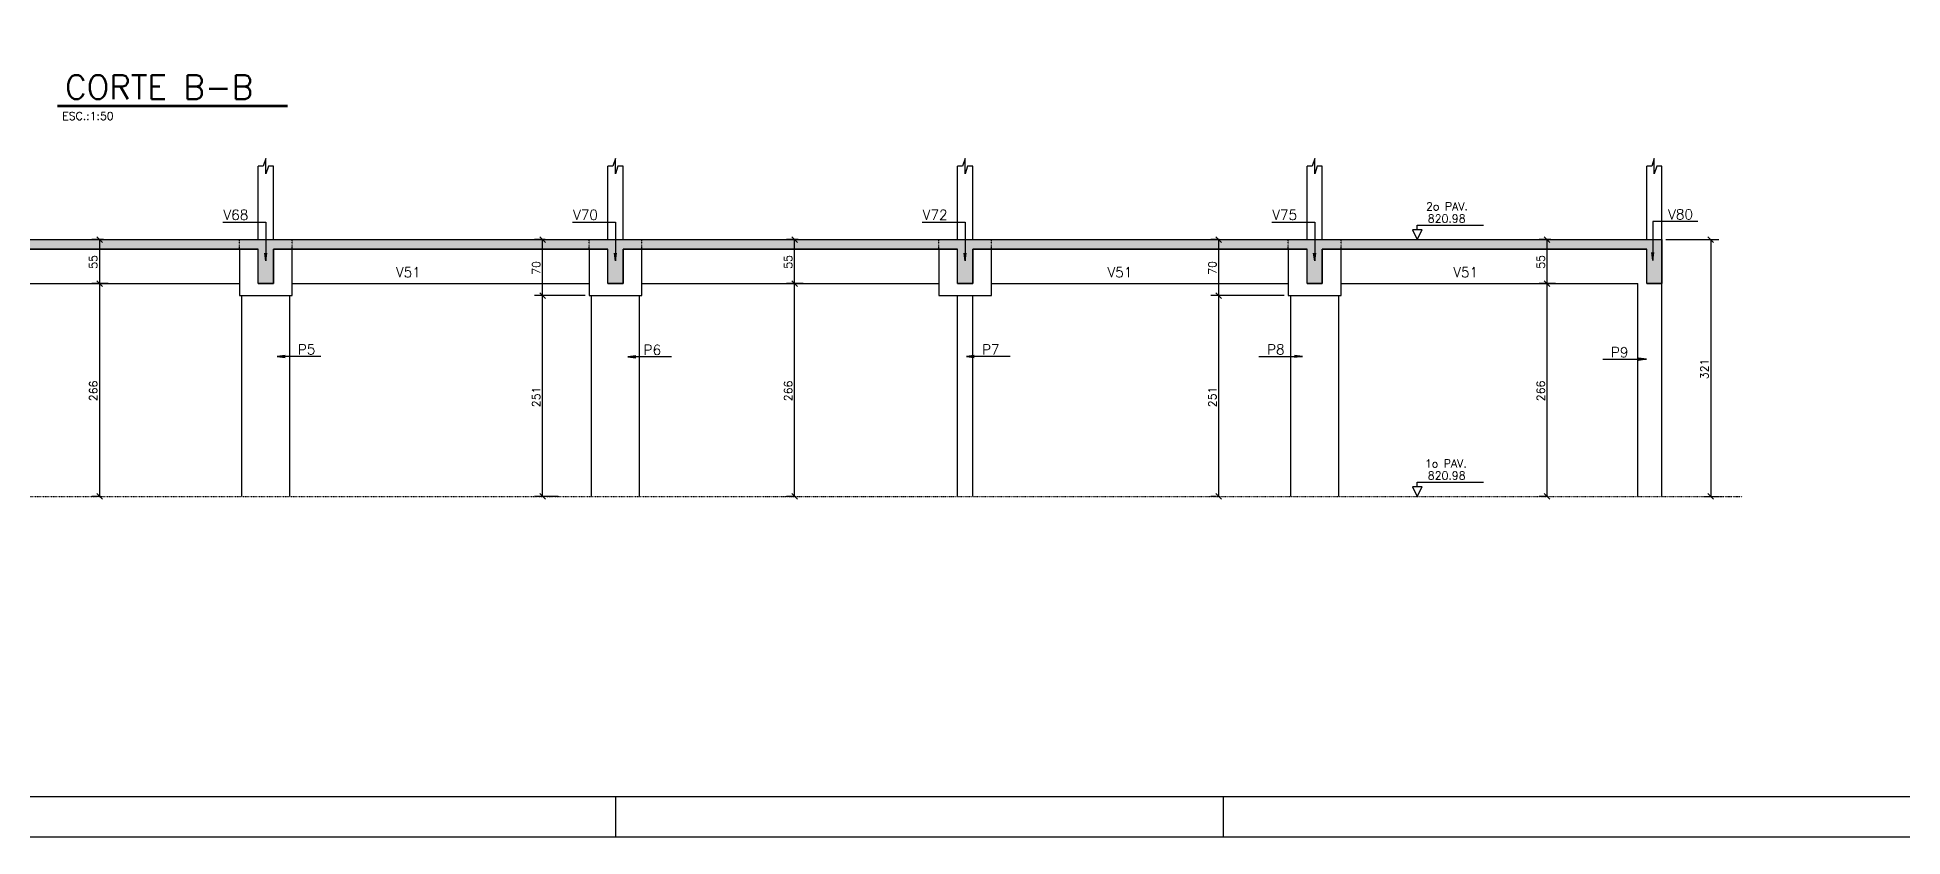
# Model space of a CAD drawing. Extents: x 2105 to 8289, y 869 to 3839.
# Drawn here: x 4229 to 6560, y 869 to 1868 of the extents above; entities that cross this region are included whole.
import ezdxf

# ---------------------------------------------------------------- set-up
doc = ezdxf.new("R2010")
doc.units = 0
doc.header["$MEASUREMENT"] = 0
doc.linetypes.add('ESTILO_TQS_0004', pattern=[2, 0.5, -0.4, 0.1, -0.4, 0.1, -0.5])
for name, color, linetype in [('1', 1, 'CONTINUOUS'), ('2', 2, 'CONTINUOUS'), ('3', 3, 'CONTINUOUS'), ('6', 6, 'CONTINUOUS'), ('8', 8, 'CONTINUOUS'), ('9', 9, 'CONTINUOUS')]:
    doc.layers.add(name, color=color, linetype=linetype)
doc.styles.get("Standard").update_dxf_attribs({"font": 'ROMANS.SHX'})

msp = doc.modelspace()

# ---------------------------------------------------------------- linework, layer by layer
at = {"layer": '1', "linetype": 'Continuous'}
msp.add_lwpolyline([(2105.09608, 868.924975), (8289.330405, 868.924975), (8289.330405, 3838.924975), (2105.09608, 3838.924975), (2105.09608, 868.924975)], dxfattribs=at)
at = {"layer": '2', "linetype": 'Continuous'}
for p, q in [((4310.262132, 1611.423456), (4303.191064, 1618.494524)), ((4863.861297, 1611.423456), (4856.790229, 1618.494524)), ((5178.73891, 1611.423456), (5171.667842, 1618.494524)), ((5708.979188, 1611.423456), (5701.90812, 1618.494524)), ((6119.418262, 1611.423456), (6112.347194, 1618.494524)), ((6316.929339, 1618.494524), (6324.000407, 1611.423456)), ((4310.262132, 1556.423456), (4303.191064, 1563.494524)), ((4310.262132, 1556.423456), (4303.191064, 1563.494524)), ((5178.73891, 1556.423456), (5171.667842, 1563.494524)), ((5178.73891, 1556.423456), (5171.667842, 1563.494524)), ((6119.418262, 1556.423456), (6112.347194, 1563.494524)), ((6119.418262, 1556.423456), (6112.347194, 1563.494524)), ((4863.861297, 1541.423456), (4856.790229, 1548.494524)), ((4863.861297, 1541.423456), (4856.790229, 1548.494524)), ((5708.979188, 1541.423456), (5701.90812, 1548.494524)), ((5708.979188, 1541.423456), (5701.90812, 1548.494524)), ((4310.262132, 1290.423456), (4303.191064, 1297.494524)), ((4863.861297, 1290.423456), (4856.790229, 1297.494524)), ((5178.73891, 1290.423456), (5171.667842, 1297.494524)), ((5708.979188, 1290.423456), (5701.90812, 1297.494524)), ((6119.418262, 1290.423456), (6112.347194, 1297.494524)), ((6316.929339, 1297.494524), (6324.000407, 1290.423456))]:
    msp.add_line(p, q, dxfattribs=at)
at = {"layer": '3', "linetype": 'Continuous'}
for p, q in [((4504.86, 1614.95899), (4504.86, 1706.645501)), ((4523.86, 1614.95899), (4523.86, 1706.645501)), ((4941.86, 1614.95899), (4941.86, 1706.645501)), ((4960.86, 1614.95899), (4960.86, 1706.645501)), ((5378.86, 1614.95899), (5378.86, 1706.645501)), ((5397.86, 1614.95899), (5397.86, 1706.645501)), ((5815.86, 1614.95899), (5815.86, 1706.645501)), ((5834.86, 1614.95899), (5834.86, 1706.645501)), ((6240.36, 1614.95899), (6240.36, 1706.645501)), ((6259.36, 1614.95899), (6259.36, 1706.645501)), ((5953.617585, 1626.95899), (5953.617585, 1632.95899)), ((5953.617585, 1632.95899), (6036.191851, 1632.95899)), ((5959.617585, 1626.95899), (5947.617585, 1626.95899)), ((5947.617585, 1626.95899), (5953.617585, 1614.95899)), ((5953.617585, 1614.95899), (5959.617585, 1626.95899)), ((4481.36, 1602.95899), (4481.36, 1544.95899)), ((4547.36, 1544.95899), (4547.36, 1602.95899)), ((4918.36, 1602.95899), (4918.36, 1544.95899)), ((4984.36, 1544.95899), (4984.36, 1602.95899)), ((5355.36, 1602.95899), (5355.36, 1544.95899)), ((5421.36, 1544.95899), (5421.36, 1602.95899)), ((5792.36, 1602.95899), (5792.36, 1544.95899)), ((5858.36, 1544.95899), (5858.36, 1602.95899)), ((4110.36, 1559.95899), (4481.36, 1559.95899)), ((4481.36, 1544.95899), (4547.36, 1544.95899)), ((4484.36, 1293.95899), (4484.36, 1544.95899)), ((4544.36, 1293.95899), (4544.36, 1544.95899)), ((4547.36, 1559.95899), (4918.36, 1559.95899)), ((4918.36, 1544.95899), (4984.36, 1544.95899)), ((4921.36, 1293.95899), (4921.36, 1544.95899)), ((4981.36, 1293.95899), (4981.36, 1544.95899)), ((4984.36, 1559.95899), (5355.36, 1559.95899)), ((5355.36, 1544.95899), (5421.36, 1544.95899)), ((5378.86, 1293.95899), (5378.86, 1544.95899)), ((5397.86, 1293.95899), (5397.86, 1544.95899)), ((5421.36, 1559.95899), (5792.36, 1559.95899)), ((5792.36, 1544.95899), (5858.36, 1544.95899)), ((5795.36, 1293.95899), (5795.36, 1544.95899)), ((5855.36, 1293.95899), (5855.36, 1544.95899)), ((5858.36, 1559.95899), (6229.36, 1559.95899)), ((6229.36, 1293.95899), (6229.36, 1559.95899)), ((6259.36, 1293.95899), (6259.36, 1559.95899)), ((5959.617585, 1305.95899), (5947.617585, 1305.95899)), ((5947.617585, 1305.95899), (5953.617585, 1293.95899)), ((5953.617585, 1305.95899), (5953.617585, 1311.95899)), ((5953.617585, 1311.95899), (6036.191851, 1311.95899)), ((5953.617585, 1293.95899), (5959.617585, 1305.95899)), ((4951.591223, 918.92655), (4951.591223, 868.92705)), ((5711.102831, 918.92655), (5711.102831, 868.92705))]:
    msp.add_line(p, q, dxfattribs=at)
at = {"layer": '3', "linetype": 'ESTILO_TQS_0004'}
for p, q in [((4481.36, 1602.95899), (4481.36, 1614.95899)), ((4547.36, 1602.95899), (4547.36, 1614.95899)), ((4918.36, 1602.95899), (4918.36, 1614.95899)), ((4984.36, 1602.95899), (4984.36, 1614.95899)), ((5355.36, 1602.95899), (5355.36, 1614.95899)), ((5421.36, 1602.95899), (5421.36, 1614.95899)), ((5792.36, 1602.95899), (5792.36, 1614.95899)), ((5858.36, 1602.95899), (5858.36, 1614.95899)), ((2634.190269, 1293.95899), (6360.005132, 1293.95899))]:
    msp.add_line(p, q, dxfattribs=at)
at = {"layer": '6', "linetype": 'Continuous'}
for p, q in [((4253.958389, 1782.845886), (4541.343328, 1782.845886)), ((4253.958389, 1781.047846), (4541.343328, 1781.047846)), ((2769.36, 1614.95899), (6259.36, 1614.95899)), ((6259.36, 1559.95899), (6259.36, 1614.95899)), ((4086.86, 1602.95899), (4504.86, 1602.95899)), ((4504.86, 1559.95899), (4504.86, 1602.95899)), ((4523.86, 1559.95899), (4523.86, 1602.95899)), ((4523.86, 1602.95899), (4941.86, 1602.95899)), ((4941.86, 1559.95899), (4941.86, 1602.95899)), ((4960.86, 1559.95899), (4960.86, 1602.95899)), ((4960.86, 1602.95899), (5378.86, 1602.95899)), ((5378.86, 1559.95899), (5378.86, 1602.95899)), ((5397.86, 1559.95899), (5397.86, 1602.95899)), ((5397.86, 1602.95899), (5815.86, 1602.95899)), ((5815.86, 1559.95899), (5815.86, 1602.95899)), ((5834.86, 1559.95899), (5834.86, 1602.95899)), ((5834.86, 1602.95899), (6240.36, 1602.95899)), ((6240.36, 1559.95899), (6240.36, 1602.95899)), ((4504.86, 1559.95899), (4523.86, 1559.95899)), ((4941.86, 1559.95899), (4960.86, 1559.95899)), ((5378.86, 1559.95899), (5397.86, 1559.95899)), ((5815.86, 1559.95899), (5834.86, 1559.95899)), ((6240.36, 1559.95899), (6259.36, 1559.95899))]:
    msp.add_line(p, q, dxfattribs=at)
msp.add_lwpolyline([(2255.098547, 918.92655), (8239.334811, 918.92655), (8239.334811, 3788.925475), (2255.098547, 3788.925475), (2255.098547, 918.92655)], dxfattribs=at)
at = {"layer": '8', "linetype": 'Continuous'}
msp.add_lwpolyline([(2769.36, 1614.95899), (6259.36, 1614.95899), (6259.36, 1559.95899), (6240.36, 1559.95899), (6240.36, 1602.95899), (5834.86, 1602.95899), (5834.86, 1559.95899), (5815.86, 1559.95899), (5815.86, 1602.95899), (5397.86, 1602.95899), (5397.86, 1559.95899), (5378.86, 1559.95899), (5378.86, 1602.95899), (4960.86, 1602.95899), (4960.86, 1559.95899), (4941.86, 1559.95899), (4941.86, 1602.95899), (4523.86, 1602.95899), (4523.86, 1559.95899), (4504.86, 1559.95899), (4504.86, 1602.95899), (4086.86, 1602.95899)], dxfattribs=at)
for points in [[(2769.36, 1614.95899), (6259.36, 1614.95899), (2788.36, 1602.95899)], [(6259.36, 1614.95899), (3193.86, 1602.95899), (2788.36, 1602.95899)], [(3193.86, 1602.95899), (6259.36, 1614.95899), (3212.86, 1602.95899)], [(6259.36, 1614.95899), (3630.86, 1602.95899), (3212.86, 1602.95899)], [(3630.86, 1602.95899), (6259.36, 1614.95899), (3649.86, 1602.95899)], [(6259.36, 1614.95899), (4067.86, 1602.95899), (3649.86, 1602.95899)], [(4067.86, 1602.95899), (6259.36, 1614.95899), (4086.86, 1602.95899)], [(6259.36, 1614.95899), (4504.86, 1602.95899), (4086.86, 1602.95899)], [(4504.86, 1602.95899), (6259.36, 1614.95899), (4523.86, 1602.95899)], [(6259.36, 1614.95899), (4941.86, 1602.95899), (4523.86, 1602.95899)], [(4941.86, 1602.95899), (6259.36, 1614.95899), (4960.86, 1602.95899)], [(6259.36, 1614.95899), (5378.86, 1602.95899), (4960.86, 1602.95899)], [(5378.86, 1602.95899), (6259.36, 1614.95899), (5397.86, 1602.95899)], [(6259.36, 1614.95899), (5815.86, 1602.95899), (5397.86, 1602.95899)], [(5815.86, 1602.95899), (6259.36, 1614.95899), (5834.86, 1602.95899)], [(6259.36, 1614.95899), (6240.36, 1602.95899), (5834.86, 1602.95899)], [(6240.36, 1602.95899), (6259.36, 1614.95899), (6240.36, 1559.95899)], [(6259.36, 1614.95899), (6259.36, 1559.95899), (6240.36, 1559.95899)], [(4523.86, 1559.95899), (4504.86, 1559.95899), (4523.86, 1602.95899)], [(4504.86, 1559.95899), (4504.86, 1602.95899), (4523.86, 1602.95899)], [(4960.86, 1559.95899), (4941.86, 1559.95899), (4960.86, 1602.95899)], [(4941.86, 1559.95899), (4941.86, 1602.95899), (4960.86, 1602.95899)], [(5397.86, 1559.95899), (5378.86, 1559.95899), (5397.86, 1602.95899)], [(5378.86, 1559.95899), (5378.86, 1602.95899), (5397.86, 1602.95899)], [(5834.86, 1559.95899), (5815.86, 1559.95899), (5834.86, 1602.95899)], [(5815.86, 1559.95899), (5815.86, 1602.95899), (5834.86, 1602.95899)]]:
    msp.add_solid(points, dxfattribs=at)
at = {"layer": '9', "linetype": 'Continuous'}
for p, q in [((4311.423506, 1614.95899), (4296.726598, 1614.95899)), ((4306.726598, 1559.95899), (4306.726598, 1614.95899)), ((4863.616651, 1614.95899), (4850.325763, 1614.95899)), ((4860.325763, 1544.95899), (4860.325763, 1614.95899)), ((5179.900284, 1614.95899), (5165.203376, 1614.95899)), ((5175.203376, 1559.95899), (5175.203376, 1614.95899)), ((5705.842891, 1614.95899), (5695.443654, 1614.95899)), ((5705.443654, 1544.95899), (5705.443654, 1614.95899)), ((6120.579635, 1614.95899), (6105.882728, 1614.95899)), ((6115.882728, 1559.95899), (6115.882728, 1614.95899)), ((6264.36, 1614.95899), (6330.464873, 1614.95899)), ((6320.464873, 1614.95899), (6320.464873, 1293.95899)), ((4317.349235, 1559.95899), (4296.726598, 1559.95899)), ((4306.726598, 1293.95899), (4306.726598, 1559.95899)), ((4913.36, 1544.95899), (4850.325763, 1544.95899)), ((4860.325763, 1293.95899), (4860.325763, 1544.95899)), ((5185.826013, 1559.95899), (5165.203376, 1559.95899)), ((5175.203376, 1293.95899), (5175.203376, 1559.95899)), ((5787.36, 1544.95899), (5695.443654, 1544.95899)), ((5705.443654, 1293.95899), (5705.443654, 1544.95899)), ((6126.505364, 1559.95899), (6105.882728, 1559.95899)), ((6115.882728, 1293.95899), (6115.882728, 1559.95899)), ((4307.678079, 1293.95899), (4296.726598, 1293.95899)), ((4879.672309, 1293.95899), (4850.325763, 1293.95899)), ((5176.154857, 1293.95899), (5165.203376, 1293.95899)), ((5702.42281, 1293.95899), (5695.443654, 1293.95899)), ((6116.834209, 1293.95899), (6105.882728, 1293.95899)), ((6312.074042, 1293.95899), (6330.464873, 1293.95899))]:
    msp.add_line(p, q, dxfattribs=at)
for points in [[(4523.86, 1706.645501), (4517.526655, 1706.645501), (4514.36, 1697.145501), (4514.36, 1716.1455), (4511.193327, 1706.645501), (4504.86, 1706.645501)], [(4960.86, 1706.645501), (4954.526655, 1706.645501), (4951.36, 1697.145501), (4951.36, 1716.1455), (4948.193327, 1706.645501), (4941.86, 1706.645501)], [(5397.86, 1706.645501), (5391.526655, 1706.645501), (5388.36, 1697.145501), (5388.36, 1716.1455), (5385.193327, 1706.645501), (5378.86, 1706.645501)], [(5834.86, 1706.645501), (5828.526655, 1706.645501), (5825.36, 1697.145501), (5825.36, 1716.1455), (5822.193327, 1706.645501), (5815.86, 1706.645501)], [(6259.36, 1706.645501), (6253.026655, 1706.645501), (6249.86, 1697.145501), (6249.86, 1716.1455), (6246.693327, 1706.645501), (6240.36, 1706.645501)], [(4460.596604, 1636.841578), (4514.337019, 1636.841578), (4514.337019, 1588.165682), (4513.031757, 1598.08013), (4514.337019, 1588.165682), (4515.642281, 1598.08013)], [(4897.596604, 1636.841578), (4951.337019, 1636.841578), (4951.337019, 1588.165682), (4950.031757, 1598.08013), (4951.337019, 1588.165682), (4952.642281, 1598.08013)], [(5334.596604, 1636.841578), (5388.337019, 1636.841578), (5388.337019, 1588.165682), (5387.031757, 1598.08013), (5388.337019, 1588.165682), (5389.642281, 1598.08013)], [(5771.596604, 1636.841578), (5825.337019, 1636.841578), (5825.337019, 1588.165682), (5824.031757, 1598.08013), (5825.337019, 1588.165682), (5826.642281, 1598.08013)], [(6304.257407, 1637.458834), (6248.140132, 1637.458834), (6248.140132, 1588.782938), (6246.83487, 1598.697386), (6248.140132, 1588.782938), (6249.445394, 1598.697386)], [(4583.061005, 1468.811948), (4528.462505, 1468.811948), (4538.376954, 1470.11721), (4528.462505, 1468.811948), (4538.376954, 1467.506686)], [(5021.597384, 1468.309408), (4966.998883, 1468.309408), (4976.913332, 1469.61467), (4966.998883, 1468.309408), (4976.913332, 1467.004146)], [(5444.526267, 1468.811948), (5389.927767, 1468.811948), (5399.842216, 1470.11721), (5389.927767, 1468.811948), (5399.842216, 1467.506686)], [(5755.623248, 1468.811948), (5810.221749, 1468.811948), (5800.3073, 1470.11721), (5810.221749, 1468.811948), (5800.3073, 1467.506686)], [(6185.418771, 1465.327753), (6240.017271, 1465.327753), (6230.102823, 1466.633015), (6240.017271, 1465.327753), (6230.102823, 1464.022491)]]:
    msp.add_lwpolyline(points, dxfattribs=at)

# ---------------------------------------------------------------- texts
at = {"layer": '2', "linetype": 'Continuous'}
msp.add_text('ESC.:1:50', height=10, dxfattribs=at).set_placement((4259.897027, 1764.264627))
for s, p in [('55', (4303.726598, 1578.45899)), ('70', (4857.325763, 1570.95899)), ('55', (5172.203376, 1578.45899)), ('70', (5702.443654, 1570.95899)), ('55', (6112.882728, 1578.45899)), ('321', (6317.464873, 1440.45899)), ('266', (4303.726598, 1412.95899)), ('251', (4857.325763, 1405.45899)), ('266', (5172.203376, 1412.95899)), ('251', (5702.443654, 1405.45899)), ('266', (6112.882728, 1412.95899))]:
    msp.add_text(s, height=10, rotation=90, dxfattribs=at).set_placement(p)
at = {"layer": '3', "linetype": 'Continuous'}
for s, height, p in [('2o PAV.', 10, (5964.502479, 1651.363937)), ('V68', 12.5, (4461.356445, 1639.517422)), ('V70', 12.5, (4898.356445, 1639.517422)), ('V72', 12.5, (5335.356445, 1639.517422)), ('V75', 12.5, (5772.356445, 1639.517422)), ('820.98', 10, (5966.739603, 1636.08482)), ('V80', 12.5, (6267.069877, 1640.134678)), ('V51', 12.5, (4677.052298, 1567.767487)), ('V51', 12.5, (5566.362502, 1567.767487)), ('V51', 12.5, (5998.536057, 1567.767487)), ('P5', 12.5, (4554.296888, 1471.35134)), ('P6', 12.5, (4986.542223, 1470.8488)), ('P7', 12.5, (5409.471106, 1471.35134)), ('P8', 12.5, (5765.678409, 1471.35134)), ('P9', 12.5, (6195.473932, 1467.867145)), ('1o PAV.', 10, (5963.127686, 1330.084191)), ('820.98', 10, (5966.739603, 1315.08482))]:
    msp.add_text(s, height=height, dxfattribs=at).set_placement(p)
at = {"layer": '6', "linetype": 'Continuous'}
msp.add_text('CORTE B-B', height=30, dxfattribs=at).set_placement((4263.472936, 1790.369975))

doc.saveas('drawing.dxf')
